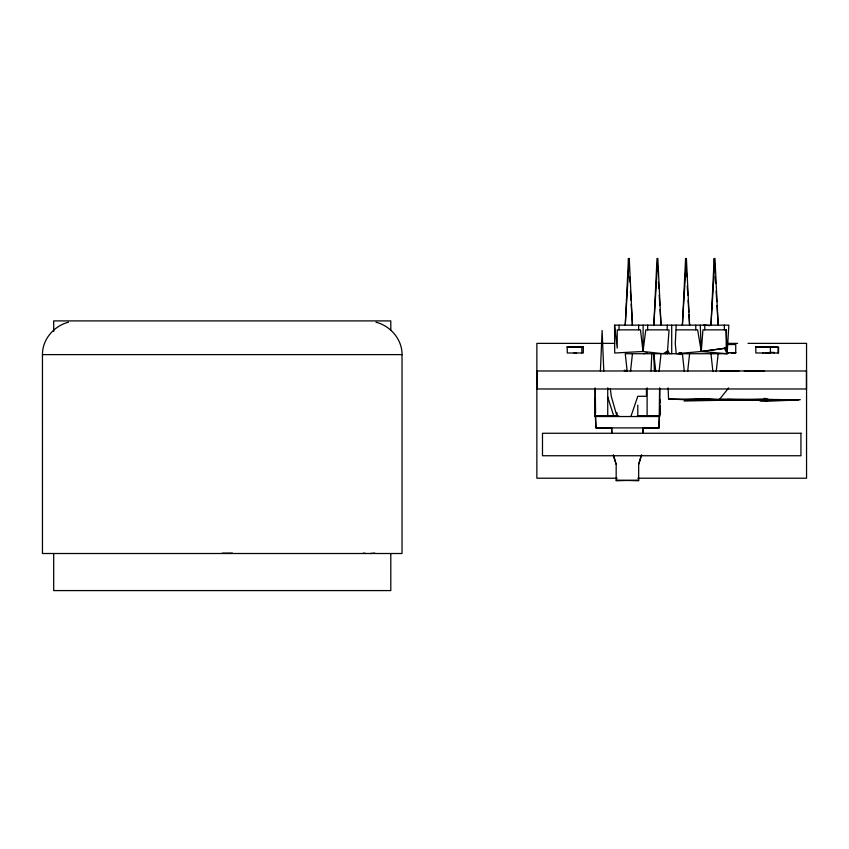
<?xml version="1.0" encoding="UTF-8"?>
<svg xmlns="http://www.w3.org/2000/svg" width="849" height="849" viewBox="0 0 849 849"><rect width="100%" height="100%" fill="white"/><g stroke="black" fill="none" stroke-linecap="round" stroke-linejoin="round"><path stroke-width="1.27" d="M68.514 322.206C54.028 325.825 42.27 339.42 42.461 354.617L42.45 553.506L402.023 553.506L402.023 354.617C402.203 339.42 390.455 325.825 375.958 322.206M618.868 415.968L594.99 415.968L595.053 388.184M677.544 353.725L663.143 353.725L643.011 351.486L643.139 325.156M659.79 388.184L659.843 415.968L659.238 415.883L659.588 388.152M708.268 399.019L708.268 399.592L704.585 399.019M679.985 353.725L679.985 352.6L680.028 353.725L679.985 352.6L677.831 353.725L727.126 353.725L728.856 325.156L614.57 325.156L614.708 353.025L643.011 351.486L645.792 329.858L669.054 329.858L667.335 353.725M769.247 352.919L770.043 352.982M658.909 427.907L659.44 416.53L595.414 416.53L595.934 427.907L658.909 427.907L659.312 416.53M762.699 352.919L763.697 352.919L762.943 352.919M600.423 370.981L602.111 330.484L603.798 370.981M651.045 370.981L651.756 354.001M643.022 433.192L643.34 428.034M765.745 399.019L765.596 401.29L798.856 399.921L765.034 399.338M676.207 325.156L675.284 343.548L676.207 353.725L701.285 351.486L726.192 348.111L726.192 329.858L702.94 329.858L701.285 351.486L727.126 353.725L726.192 329.858M583.305 347.358L582.181 346.795L583.305 346.795L567.291 346.753L567.249 347.358L583.305 347.358L583.263 346.753L575.208 346.817M770.446 346.901L755.865 346.753L755.822 347.358L778.554 347.358L778.554 352.982L755.822 352.982L755.822 346.795L756.947 346.795L755.822 347.358L770.446 346.901L763.782 346.817M642.884 433.192L643.266 428.034M630.51 371.501L632.452 353.725M659.089 371.501L661.021 353.725L625.257 353.725L627.188 371.501M687.658 371.501L689.59 353.725M716.227 371.501L718.169 353.725M769.035 352.919L767.772 352.982M667.134 353.725L667.739 350.924L669.755 353.725M575.113 352.982L573.988 352.982L574.752 352.919M567.249 346.901L583.305 346.901M616.172 480.088L638.671 480.767L638.671 464.339L641.282 455.075M731.711 352.982L735.733 352.76L735.733 344.535L726.648 344.535M638.671 464.339L641.685 455.096M769.905 352.919L767.921 352.982L768.515 352.919M630.881 416.53L637.801 396.292L646.45 396.292L646.45 388.736M630.383 370.981L630.648 370.419M575.802 352.919L576.577 352.982L575.452 352.982M728.644 387.94L719.75 399.072L765.034 399.401L684.071 401.004L703.195 399.019L720.705 399.295M768.016 399.317L766.201 401.29L768.016 399.317L764.27 398.287M703.927 399.019L703.354 399.592L703.237 399.019L668.566 399.179L668.121 387.929M800.31 399.667L767.252 400.41L721.777 400.102L707.599 399.019M679.179 353.725L680.781 352.6L682.097 353.725M678.956 353.725L680.781 352.6L681.662 353.725M663.143 353.725L667.739 350.924M726.733 352.76L735.733 352.76L731.276 352.76L732.071 352.76M731.201 352.982L731.796 352.76M624.928 370.981L626.647 370.419L625.501 370.981L624.408 370.419L626.679 370.599M665.202 353.725L667.547 352.982M726.84 352.982L728.835 352.76M768.08 352.982L768.525 352.982M766.276 352.982L767.167 352.982M643.542 353.725L647.288 352.887M706.686 399.019L703.354 399.592L708.894 399.019M703.354 399.019L704.437 399.592L707.896 399.019M676.207 329.858L697.623 329.858L701.285 351.486L726.192 348.111L727.126 353.725L724.356 348.111M594.799 397.757L594.99 415.968L616.735 415.968M719.188 400.038L721.735 399.688L709.838 399.709M374.802 553.102L370.026 553.506M668.545 398.966L684.75 399.699L703.237 399.019L693.973 399.741L697.942 399.73M767.252 400.41L783.086 399.783M232.456 553.124L222.236 553.187M638.671 480.088L616.172 480.767L616.172 464.339L613.562 455.075M737.972 370.78L720.217 371.193L739.246 370.726M765.034 399.401L719.368 400.081L694.981 399.571M768.706 346.817L775.689 346.753M638.108 415.968L659.238 415.883M614.697 343.378L536.865 343.378L536.865 478.22L617.159 478.22M727.487 343.378L737.59 343.378M747.99 343.378L806.55 343.378L806.55 478.22L637.854 478.22M568.681 346.795L569.806 346.795M758.422 346.795L778.554 347.358M769.268 352.42L774.171 352.42L774.171 352.982M766.955 352.919L766.116 352.982M42.45 354.617L402.023 354.617M744.276 370.726L764.556 371.193L748.096 370.875M637.259 415.968L659.843 415.968M611.694 427.907L595.934 427.907L595.542 416.53M643.213 427.896L658.973 427.896M759.6 346.753L766.583 346.817M727.264 399.444L765.32 400.314M766.307 401.29L760.937 401.163L757.308 399.614M770.054 347.209L775.296 347.358L775.243 346.753M703.45 325.156L709.817 325.591M770.213 352.982L769.481 352.919M594.799 415.575L595.616 415.883M728.049 352.982L726.765 352.76M769.321 346.795L770.446 347.358L770.404 346.753L770.446 352.982M626.222 370.981L625.097 370.419L625.363 370.981M624.408 370.419L625.076 370.981M704.224 399.019L704.437 399.592M613.158 455.096L616.172 464.339M607.735 396.961L613.742 415.968M581.873 346.901L580.748 346.795L581.873 347.358L581.83 346.753L581.873 352.982M680.994 353.725L680.781 352.6L680.781 353.725M610.325 388.704L611.28 396.292L617.043 416.53L617.043 412.741M643.011 351.486L640.475 329.858L617.223 329.858L617.223 348.111L614.57 325.156M710.963 353.725L712.905 371.501M682.394 353.725L684.336 371.501M653.826 353.725L655.757 371.501M611.959 433.192L611.588 428.034L611.821 433.192M714.72 267.573L714.168 258.414L710.963 325.156L714.964 258.414L718.169 325.156L716.991 305.523M715.261 276.742L715.654 283.279M716.131 291.133L716.758 301.607M686.692 276.742L685.599 258.414L682.394 325.156L686.395 258.414L689.59 325.156L688.964 314.692M687.244 285.901L687.786 295.059M688.104 300.291L688.815 312.071M657.805 271.5L657.02 258.414L653.826 325.156L657.826 258.414L661.021 325.156L660.076 309.45M658.431 281.974L658.824 288.511M659.217 295.059L659.843 305.523M629.077 268.889L628.451 258.414L625.257 325.156L629.247 258.414L632.452 325.156L631.2 304.218M629.555 276.742L629.862 281.974M630.414 291.133L630.966 300.291M653.709 354.001L654.42 370.981M700.276 325.156L701.285 351.486M594.799 405.663L594.99 415.968M595.255 388.152L595.574 413.24M778.109 352.982L778.109 347.358L776.421 346.795L776.421 347.358M776.867 346.795L776.867 347.358M724.356 325.156L724.356 329.858M704.776 325.156L704.776 329.858M695.777 325.156L695.777 329.858M671.708 325.156L671.708 353.725M667.208 325.156L667.208 329.858M660.044 399.847L660.044 403.052M660.044 405.663L660.044 414.461M647.638 325.156L647.638 329.858M647.108 387.866L647.108 415.968M638.639 325.156L638.639 329.858M637.801 405.143L637.801 416.53M619.07 325.156L619.07 329.858M607.735 387.866L607.735 415.968M583.305 346.795L583.305 352.982L567.249 352.982L567.249 346.795M390.795 330.155L390.795 320.901L53.689 320.901L53.689 331.481M390.795 553.569L390.795 590.586L53.689 590.586L53.689 553.569M363.298 553.134A150.082 5.932 0.8 0 1 366.057 553.506M806.465 370.981L536.95 370.981L536.95 388.98L806.465 388.98L806.465 370.981M800.936 433.266L542.49 433.266L542.49 455.743L800.936 455.743L800.936 433.266M767.029 352.982L766.201 352.919L767.04 352.982"/></g></svg>
